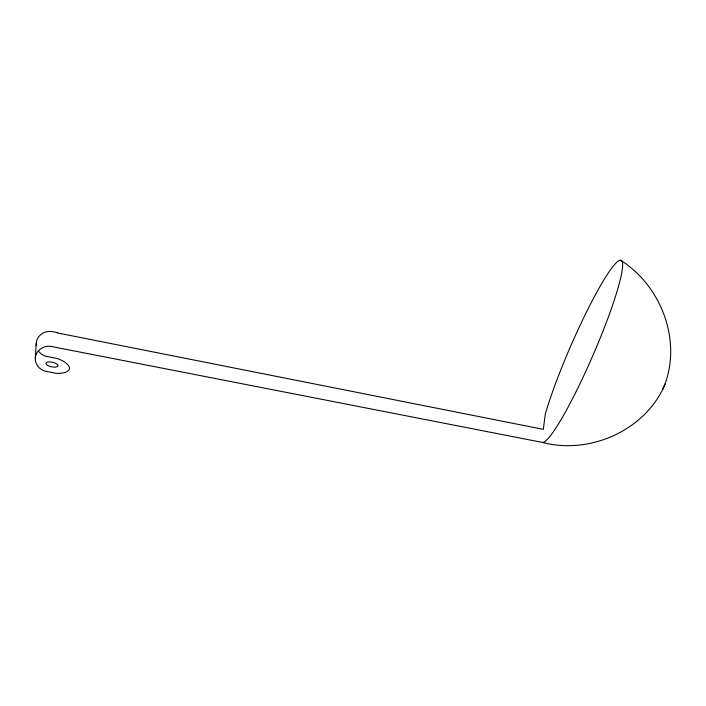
<?xml version="1.0" encoding="UTF-8"?>
<svg xmlns="http://www.w3.org/2000/svg" width="706" height="706" viewBox="0 0 706 706"><rect width="100%" height="100%" fill="white"/><g stroke="black" fill="none" stroke-linecap="round" stroke-linejoin="round"><path stroke-width="1.06" d="M35.3 358.577L36.209 343.725M57.548 332.958L543.32 429.354L545.323 413.981A99.149 12.064 -66.5 0 1 609.446 271.272A99.149 12.064 -66.5 0 1 603.339 330.214A99.149 12.064 -66.5 0 1 542.385 442.415L52.915 346.796A13.758 12.726 3.5 0 0 35.847 355.295A13.758 12.726 3.5 0 0 45.193 371.171L56.312 373.342A21.268 7.995 12.3 0 0 69.479 368.4A21.268 7.995 12.3 0 0 57.221 358.498L46.102 356.327A13.758 12.726 3.5 0 1 38.353 350.864M542.385 442.415C589.025 454.788 643.695 431.137 663.931 386.782C682.393 341.492 661.478 285.974 620.724 260.32M665.105 383.923L662.66 389.615M57.618 332.694L53.824 331.952A13.758 12.726 3.5 0 0 36.288 345.393M47.629 365.408A6.239 2.347 12.3 0 0 57.866 366.246A6.239 2.347 12.3 0 0 50.373 361.922A6.239 2.347 12.3 0 0 47.629 365.408"/></g></svg>
